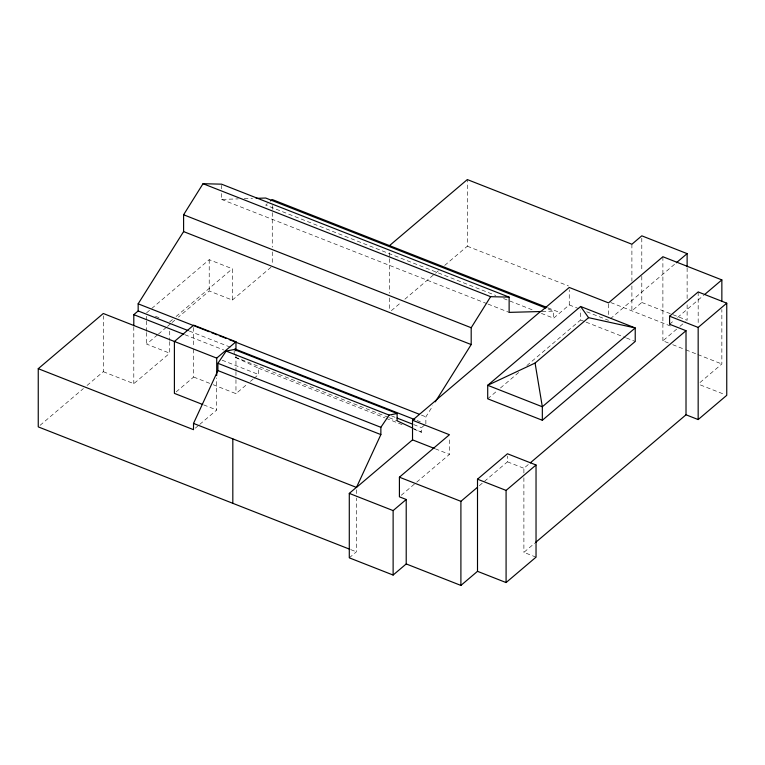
<?xml version="1.0" encoding="UTF-8"?>
<svg xmlns="http://www.w3.org/2000/svg" width="765" height="765" viewBox="0 0 765 765"><rect width="100%" height="100%" fill="white"/><g stroke="black" fill="none" stroke-linecap="round" stroke-linejoin="round"><path stroke-width="0.57" stroke-dasharray="3.83 2.87" d="M425.866 423.973L425.866 416.849L432.789 405.832M267.348 203.72L265.713 205.106L495.806 295.491M146.612 312.809L209.218 259.689L232.34 268.773L232.34 300.062L209.218 290.987L178.369 317.159M40.057 425.35L83.414 388.553M87.028 385.493L103.285 371.694L103.285 315.878M169.734 321.893L172.46 319.588M176.084 316.5L232.34 268.773M169.734 341.601L169.734 353.191L146.612 344.107L157.504 334.869M158.412 334.095L166.579 327.171M167.487 326.397L171.111 323.318M172.02 322.553L174.745 320.239M103.285 371.694L133.798 383.676L169.734 353.191M232.34 300.062L272.264 266.182M176.151 391.9L193.66 377.04L193.66 348.744M195.305 428.171L198.871 425.139M199.761 424.384L216.705 410.002L216.705 377.929M213.186 384.719L235.964 393.659L246.808 384.46M250.423 381.391L253.139 379.096M254.037 378.331L258.56 374.496L258.56 368.233L234.167 356.786L388.257 417.317M391.317 310.705L401.271 302.261M404.886 299.192L438.364 270.781M444.704 265.407L467.319 246.215L467.319 179.574M413.75 429.194L421.515 432.244L421.515 427.664L424.996 424.709M541.371 313.392L553.602 318.192L569.256 304.919L569.256 289.792M487.707 398.804L496.81 391.078M500.453 387.989L519.578 371.761M526.865 365.574L580.597 319.98L580.597 309.854M401.243 495.28L415.787 482.925M416.705 482.16L449.447 454.372L449.447 437.045M610.317 318.795L675.457 263.533M641.797 276.28L641.797 302.462L631.9 310.858L631.9 285.871M349.289 557.838L356.356 551.842L356.356 498.13M479.32 485.708L507.463 461.831L507.463 456.074M669.585 324.255L674.051 320.468M677.627 317.437L703.637 295.357M668.352 342.969L662.892 340.827L677.216 328.663M679.922 326.378L685.325 321.788M523.891 473.019L523.891 468.285L529.351 463.647M699.994 382.538L721.854 363.987L721.854 309.509M536.035 557.14L523.891 552.368L534.821 543.093M221.534 193.545L221.534 199.407L238.25 198.89M244.226 198.709L252.584 198.441M542.06 311.479L553.602 311.126L553.602 318.192M641.797 302.462L687.123 320.267L687.123 303.6M467.319 246.215L568.51 285.967M610.766 302.558L671.689 326.492M672.712 344.69L684.723 349.404M685.823 349.834L696.743 354.128M697.833 354.558L721.854 363.987M569.256 304.919L580.157 309.203M586.698 311.766L608.51 320.334M580.597 319.98L584.967 321.702M586.057 322.132L625.388 337.585M626.487 338.015L635.227 341.448M547.96 307.855L560.152 312.636M548.046 308.945L553.602 311.126M503.58 298.551L532.478 309.901M700.367 384.948L724.551 394.444M221.534 199.407L486.923 303.657M488.032 304.088L509.127 312.378M421.419 415.099L425.866 416.849M155.419 316.27L160.927 318.431M189.251 331.025L230.361 347.176M416.982 420.482L420.31 421.792M184.901 334.726L223.782 349.997M391.517 415.883L395.964 417.633M413.731 424.613L421.515 427.664M507.463 461.831L523.891 468.285M389.366 417.747L397.121 420.798M258.56 368.233L384.929 417.872M386.038 418.312L402.667 424.843M222.127 360.181L258.56 374.496M435.333 448.826L449.447 454.372M193.66 377.04L212.096 384.288M203.691 404.886L216.705 410.002M350.839 549.672L356.356 551.842M412.526 428.027L421.515 432.244M698.177 291.943L698.177 324.867M687.123 267.903L687.123 298.847M662.892 256.744L662.892 340.827M641.797 238.202L641.797 271.518M631.9 244.226L631.9 281.118M608.51 304.049L608.51 318.011M523.891 477.752L523.891 552.368M389.509 252.746L389.509 257.509M389.509 258.694L389.509 293.205M389.509 297.968L389.509 311.049M356.356 489.772L356.356 496.934M272.264 205.498L272.264 211.456M272.264 212.641L272.264 247.152M272.264 251.905L272.264 263.81M235.964 354.233L235.964 370.413M235.964 371.58L235.964 378.551M235.964 379.717L235.964 393.659M234.167 350.542L234.167 354.702M221.534 185.34L221.534 188.859M209.218 259.689L209.218 290.987M193.66 327.516L193.66 347.559M169.734 331.168L169.734 340.435M146.612 316.289L146.612 319.77M146.612 320.927L146.612 331.36M146.612 332.517L146.612 344.107M133.798 326.674L133.798 383.676"/><path stroke-width="1.15" d="M349.739 549.241L38.25 426.88L38.25 368.692L193.516 429.681L193.516 423.418L217.91 370.585L217.91 363.299L226.163 351.078L234.167 349.5L397.121 413.511L397.121 420.798L412.526 428.027M193.516 423.418L356.471 487.429L380.865 434.597L380.865 427.31L389.117 415.089L397.121 413.511M133.798 325.488L133.798 314.654L138.159 310.953L138.159 303.829L183.6 231.594L183.6 214.764L203.031 183.705L221.534 184.164L509.127 297.136L509.127 312.378L540.903 311.518L569.256 287.458L608.51 302.883L662.892 256.744L721.854 279.904L721.854 301.219M435.314 401.835L471.192 344.566L471.192 327.736L490.623 296.677L509.127 297.136M38.25 368.692L103.285 313.497L216.705 358.116L235.964 341.773L193.66 325.154L174.401 341.496L174.401 393.382L202.61 404.465M270.628 200.937L272.264 199.55L546.851 307.415M389.509 245.603L467.319 179.574L631.9 244.226L641.797 235.83L687.123 253.626L687.123 266.717M436.452 399.779L540.606 311.403M356.471 487.429L412.526 439.865L412.526 420.234L436.576 399.827M412.526 420.234L449.447 434.73L399.416 477.188L399.416 496.82L406.215 499.488L406.215 563.939L393.124 575.051L349.289 557.838L349.289 493.387L356.356 487.391M580.597 306.478L487.707 385.302L487.707 398.804L542.337 420.262L635.227 341.448L635.227 327.946L580.597 306.478L588.581 317.666L635.227 327.946L542.337 406.76L542.337 420.262M535.079 363.059L542.328 406.77L487.707 385.302L535.079 363.059L588.581 317.666M676.356 262.768L687.123 253.626M393.124 575.051L393.124 510.599L406.215 499.488M477.503 571.331L477.503 479.186L507.463 453.769L536.035 464.996L536.035 557.14L506.086 582.557L477.503 571.331L460.903 585.426L406.215 563.939M686.014 414.793L686.014 330.709L669.585 324.255L669.585 316.203L698.177 291.943L726.75 303.17L726.75 395.314L698.168 419.564L686.014 414.793L535.73 542.318M460.903 585.426L460.903 501.333L477.503 487.248M704.546 294.592L721.854 279.904M530.269 462.873L686.014 330.709M506.086 582.557L506.086 490.413L536.035 464.996M698.168 419.564L698.168 327.43L726.75 303.17M256.16 198.336L265.713 198.039L545.818 308.066M669.585 316.203L698.168 327.43M203.031 183.705L490.623 296.677M183.6 214.764L471.192 327.736M183.6 231.594L471.192 344.566M138.159 303.829L209.247 331.752M211.475 332.622L217.031 334.812M219.249 335.682L225.914 338.302M229.242 339.612L419.201 414.228M138.159 310.953L188.142 330.595M234.798 348.916L414.754 419.612M133.798 314.654L183.791 334.286M397.073 418.063L412.622 424.173M226.163 351.078L389.117 415.089M217.91 363.299L380.865 427.31M412.526 439.865L434.243 448.395M217.91 370.585L380.865 434.597M477.503 479.186L506.086 490.413M399.416 477.188L460.903 501.333M349.289 493.387L393.124 510.599M235.964 341.773L235.964 350.839M232.818 438.861L232.818 503.313M216.705 358.116L216.705 375.558"/></g></svg>
